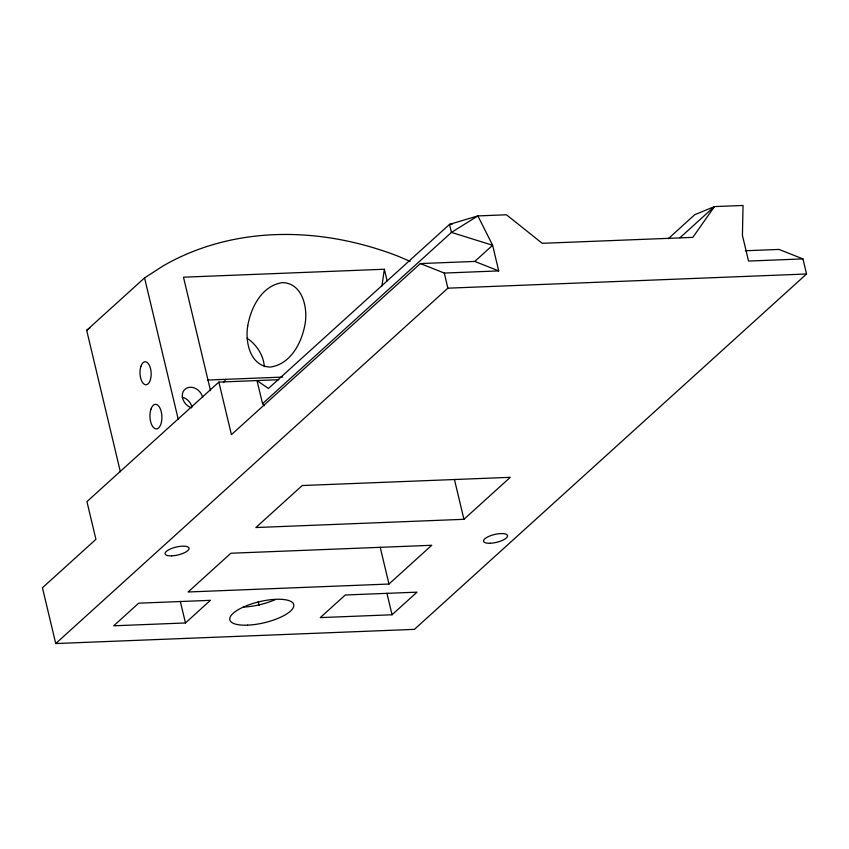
<?xml version="1.0" encoding="UTF-8"?>
<svg xmlns="http://www.w3.org/2000/svg" width="849" height="849" viewBox="0 0 849 849"><rect width="100%" height="100%" fill="white"/><g stroke="black" fill="none" stroke-linecap="round" stroke-linejoin="round"><path stroke-width="1.27" d="M381.891 286.219L384.353 269.25L183.49 277.188L210.51 390.636M223.489 382.591L225.717 379.344M802.952 258.903L748.542 261.057L742.429 235.417L743.045 205.458L714.455 206.594L692.826 237.38L542.214 243.313L506.46 214.786L477.881 215.911L449.535 224.38L268.454 388.449L257.003 380.564L218.872 382.103L86.938 501.621L95.926 539.338L42.45 587.773L55.737 643.542L414.408 629.364L806.55 273.994L802.952 258.903L779.021 249.426L745.337 250.752M264.23 405.748L262.564 403.678L451.456 232.414L477.881 215.911L492.622 245.265L498.724 270.905L444.303 273.06L420.372 263.572L231.427 434.646L218.872 382.103M420.372 263.572L474.793 261.428L492.622 245.265L451.456 232.414L449.535 224.38L452.103 224.274M55.737 643.542L447.858 288.182L806.55 273.994M185.464 622.954L210.403 600.339L138.663 603.183L113.713 625.798L185.464 622.954L180.328 601.421M668.227 238.728L694.726 214.712L714.455 206.594M679.922 237.805L714.253 206.678M388.98 584.038L431.738 545.281L230.875 553.24L188.117 591.986L388.98 584.038L380.214 547.265M463.936 519.312L510.281 477.318L302.233 485.532L255.878 527.537L463.936 519.312L454.47 479.6M392.047 614.772L416.997 592.156L345.256 594.99L320.296 617.605L392.047 614.772L386.921 593.239M120.356 471.747L86.683 330.325L144.563 277.899L163.507 265.673A329.508 267 47.8 0 1 398.521 256.366L410.12 261.375M207.453 380.065L282.664 377.083M278.812 379.705L257.003 380.564L262.564 403.678M474.793 261.428L498.724 270.905M384.353 269.25L387.112 280.849M258.266 601.516L259.157 605.295M144.563 277.899L178.237 419.321M444.303 273.06L447.858 288.182M86.683 330.325A329.508 267 47.8 0 1 89.92 328.032M275.214 599.627A32.835 10.793 -13.4 0 1 243.238 607.077M191.587 407.849A11.493 9.318 47.8 0 1 182.312 395.74A11.493 9.318 47.8 0 1 191.322 387.25A11.493 9.318 47.8 0 1 202.699 397.396M182.132 397.173A11.493 9.318 47.8 0 1 192.012 407.085M247.101 338.242A32.835 26.606 47.8 0 1 264.336 366.662M247.728 325.984C244.958 342.083 250.349 366.481 270.29 367.076C290.92 364.179 301.957 342.349 305.12 323.713C307.89 307.614 302.499 283.216 282.558 282.611C261.927 285.508 250.89 307.338 247.728 325.984M150.92 409.229A12.31 5.975 87.7 0 0 155.579 428.83A12.31 5.975 87.7 0 0 161.268 411.765A12.31 5.975 87.7 0 0 150.92 409.229M140.902 366.365A11.493 5.572 87.7 0 0 145.264 384.661A11.493 5.572 87.7 0 0 150.57 368.731A11.493 5.572 87.7 0 0 140.902 366.365M490.213 543.264A12.31 4.043 -13.4 0 0 507.553 535.634A12.31 4.043 -13.4 0 0 488.918 536.366A12.31 4.043 -13.4 0 0 490.213 543.264M247.537 625.151A32.835 10.793 -13.4 0 0 293.786 604.785A32.835 10.793 -13.4 0 0 244.088 606.748A32.835 10.793 -13.4 0 0 247.537 625.151M171.71 555.862A12.31 4.043 -13.4 0 0 189.051 548.221A12.31 4.043 -13.4 0 0 170.416 548.963A12.31 4.043 -13.4 0 0 171.71 555.862"/></g></svg>
